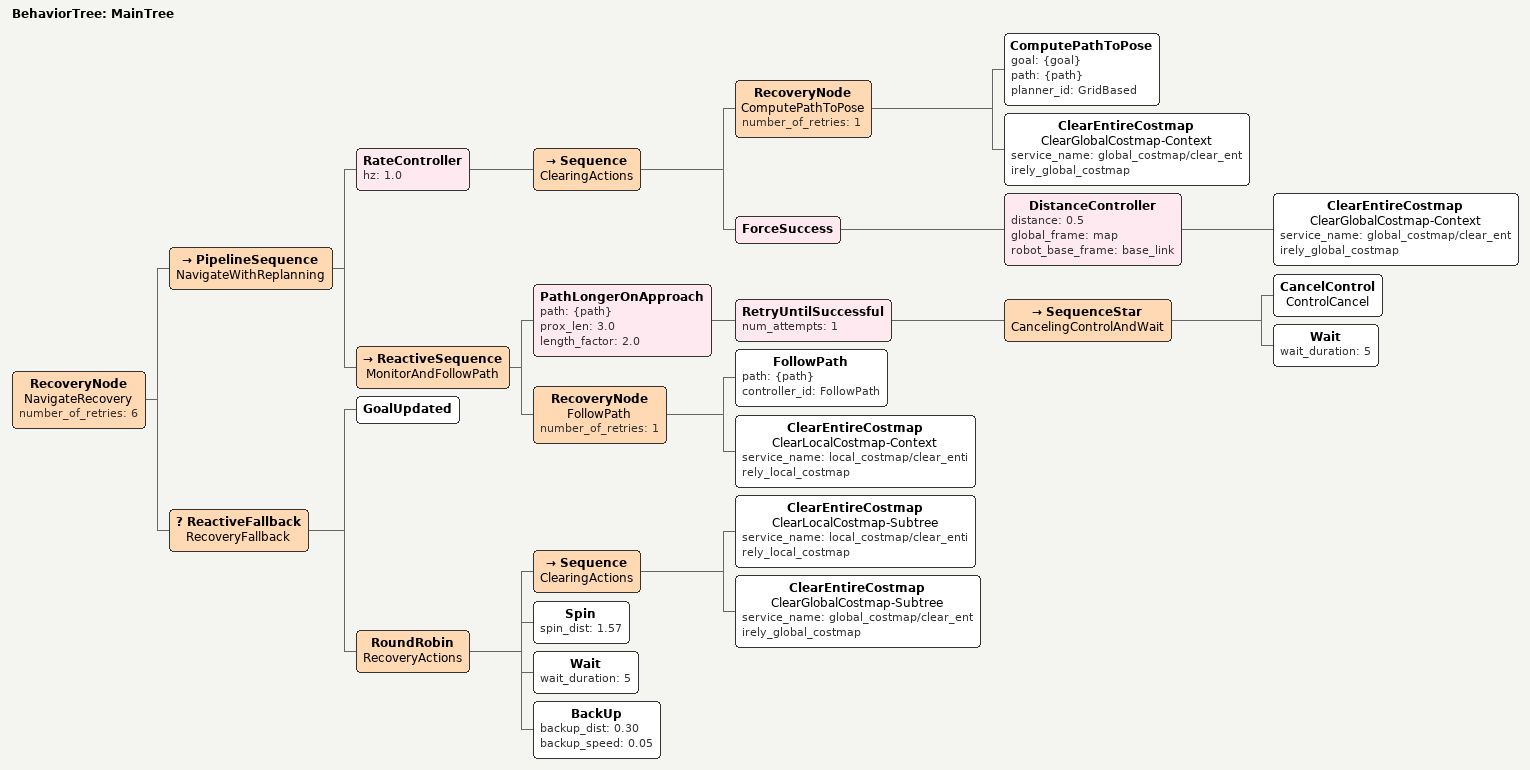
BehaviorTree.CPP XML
<?xml version="1.0" encoding="UTF-8"?>
<root BTCPP_format="4"
      main_tree_to_execute="MainTree">
  <BehaviorTree ID="MainTree">
    <RecoveryNode name="NavigateRecovery"
                  number_of_retries="6">
      <PipelineSequence name="NavigateWithReplanning">
        <RateController hz="1.0">
          <Sequence name="ClearingActions">
            <RecoveryNode name="ComputePathToPose"
                          number_of_retries="1">
              <ComputePathToPose goal="{goal}"
                                 path="{path}"
                                 planner_id="GridBased"/>
              <ClearEntireCostmap name="ClearGlobalCostmap-Context"
                                  service_name="global_costmap/clear_entirely_global_costmap"/>
            </RecoveryNode>
            <ForceSuccess>
              <DistanceController distance="0.5"
                                  global_frame="map"
                                  robot_base_frame="base_link">
                <ClearEntireCostmap name="ClearGlobalCostmap-Context"
                                    service_name="global_costmap/clear_entirely_global_costmap"/>
              </DistanceController>
            </ForceSuccess>
          </Sequence>
        </RateController>
        <ReactiveSequence name="MonitorAndFollowPath">
          <PathLongerOnApproach path="{path}"
                                prox_len="3.0"
                                length_factor="2.0">
            <RetryUntilSuccessful num_attempts="1">
              <SequenceStar name="CancelingControlAndWait">
                <CancelControl name="ControlCancel"/>
                <Wait wait_duration="5"/>
              </SequenceStar>
            </RetryUntilSuccessful>
          </PathLongerOnApproach>
          <RecoveryNode name="FollowPath"
                        number_of_retries="1">
            <FollowPath path="{path}"
                        controller_id="FollowPath"/>
            <ClearEntireCostmap name="ClearLocalCostmap-Context"
                                service_name="local_costmap/clear_entirely_local_costmap"/>
          </RecoveryNode>
        </ReactiveSequence>
      </PipelineSequence>
      <ReactiveFallback name="RecoveryFallback">
        <GoalUpdated/>
        <RoundRobin name="RecoveryActions">
          <Sequence name="ClearingActions">
            <ClearEntireCostmap name="ClearLocalCostmap-Subtree"
                                service_name="local_costmap/clear_entirely_local_costmap"/>
            <ClearEntireCostmap name="ClearGlobalCostmap-Subtree"
                                service_name="global_costmap/clear_entirely_global_costmap"/>
          </Sequence>
          <Spin spin_dist="1.57"/>
          <Wait wait_duration="5"/>
          <BackUp backup_dist="0.30"
                  backup_speed="0.05"/>
        </RoundRobin>
      </ReactiveFallback>
    </RecoveryNode>
  </BehaviorTree>

</root>
